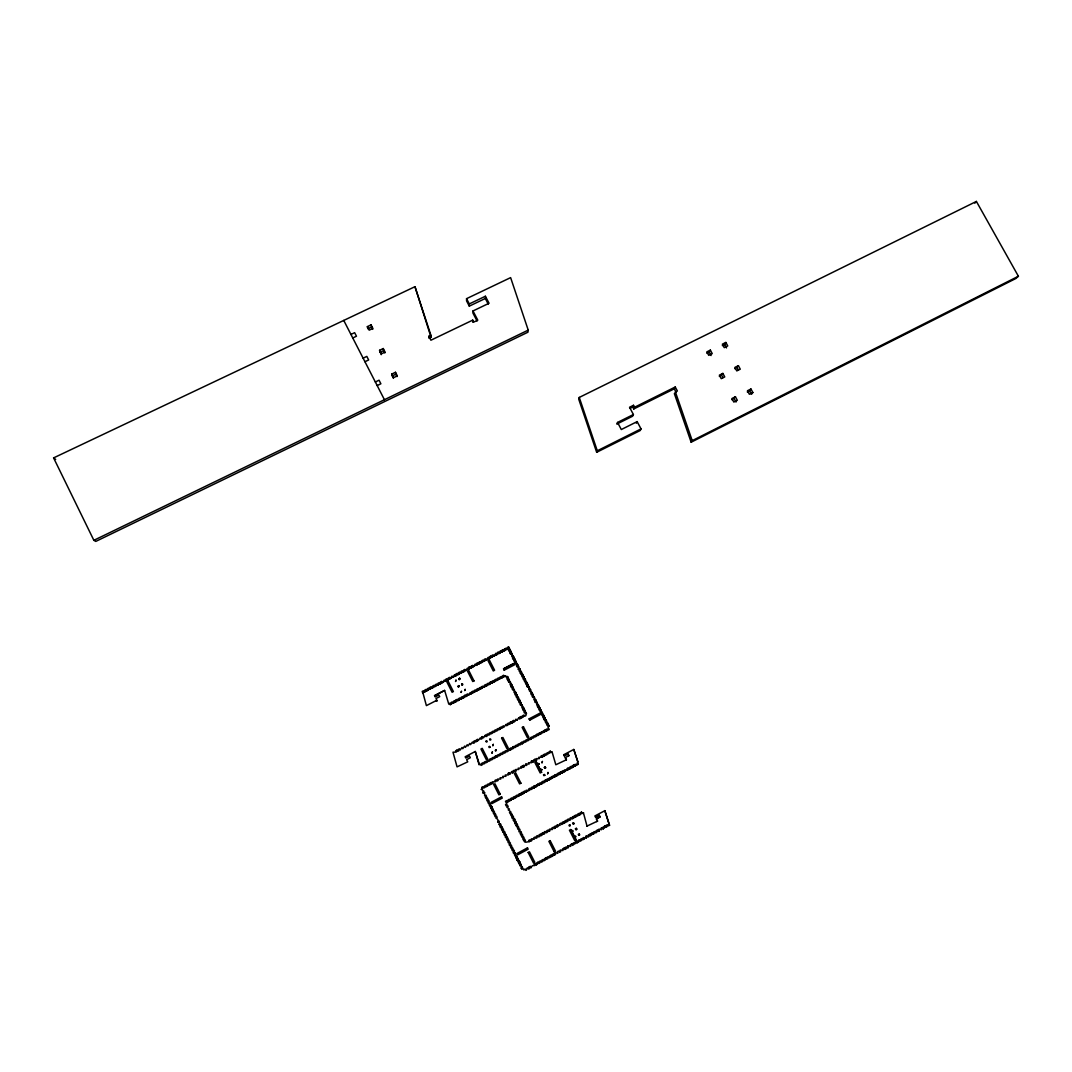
<?xml version="1.0" encoding="UTF-8"?>
<svg xmlns="http://www.w3.org/2000/svg" width="1072" height="1072" viewBox="0 0 1072 1072"><rect width="100%" height="100%" fill="white"/><g stroke="black" fill="none" stroke-linecap="round" stroke-linejoin="round"><path stroke-width="1.5" d="M469.308 303.925L485.388 296.247L485.308 298.485L469.308 306.136L469.308 303.925L466.561 298.659L510.62 277.621L528.228 330.122L527.947 332.199L95.756 541.427L93.867 540.315L53.6 457.891L414.971 286.68L430.904 335.295L431.078 337.372L429.068 338.337L428.867 336.273L430.904 335.295M469.442 668.74L468.799 667.387L469.442 668.74L468.156 669.41L469.442 668.66M469.59 694.589L468.303 695.246L470.219 692.566L470.876 693.919L472.162 693.182L470.876 693.919M472.725 322.257L472.739 320.126L430.904 340.213L428.867 336.273M485.388 296.247L489.06 303.255L472.993 310.96L472.966 313.131L477.067 320.97M470.085 666.811L468.799 667.467M470.729 668.084L472.015 667.333L471.372 666.06L472.015 667.414L470.729 668.084L470.085 666.717M475.874 665.35L477.161 664.68L475.874 665.431L475.218 664.064L473.301 666.757L474.588 666.007M473.449 692.579L474.749 691.842L473.449 692.579L472.806 691.226L471.519 691.963L472.162 693.249M481.02 662.697C483.673 662.67 479.988 661.357 479.063 662.161L479.72 663.447L478.434 664.104L479.733 663.354M476.035 691.239L477.321 690.515L476.035 691.239L475.378 689.899L474.092 690.623L474.749 691.909M479.894 689.175L478.608 689.912L480.537 687.219L481.181 688.572C484.021 688.773 480.551 684.767 482.467 687.902L481.181 688.572M479.238 687.956L479.894 689.242M484.866 660.714L483.566 661.464L484.866 660.714L484.209 659.427L485.495 658.771L486.139 660.138L488.055 657.444L488.698 658.811C491.539 658.999 488.068 655.019 489.971 658.154L488.711 658.717M486.139 660.138L487.425 659.387M499.793 677.236L500.423 678.589L499.15 679.246L498.52 677.893L497.207 678.643L497.864 679.916L496.577 680.586L495.947 679.233L494.648 679.97L495.304 681.243L494.018 681.913L493.388 680.559L492.075 681.296L492.731 682.583L491.458 683.239L490.815 681.886L489.529 682.556L490.172 683.909L488.886 684.579L488.242 683.226L486.943 683.963L487.599 685.236L486.313 685.906L485.683 684.552L484.383 685.289C485.844 688.961 482.923 684.995 481.81 686.629M489.341 660.084L488.068 660.754L493.294 670.965L494.594 670.228L489.368 660.004M609.539 825.333L604.809 810.62L609.539 825.333L608.132 825.963L607.462 824.663L606.189 825.346L606.98 826.713L605.586 827.343L604.916 826.043L605.586 827.343M490.601 656.211L489.328 656.881M496.403 654.764C499.445 652.888 495.478 656.399 495.746 653.478L493.817 656.171L493.187 654.804L491.901 655.461L492.53 656.828L491.257 657.498L490.628 656.131M456.9 750.159L455.587 750.829L456.257 752.142L452.987 752.196L457.061 766.869L467.727 761.844L466.642 759.673L470.313 757.743L469.482 756.082L465.797 758.025L465.168 756.778L475.285 751.472L479.077 764.792L480.39 764.108L481.047 765.408L482.346 764.725L481.676 763.425L482.976 762.741L483.646 764.041L484.933 763.358L484.263 762.058L485.576 761.375L486.232 762.674L487.532 761.991L486.849 760.705L488.162 760.021L488.819 761.321L490.118 760.638L489.435 759.338L490.748 758.654L491.405 759.954L492.705 759.271L492.021 757.984L493.334 757.288L493.991 758.587L495.291 757.904L494.607 756.618L495.921 755.934L496.577 757.234L497.877 756.551L497.194 755.264L498.507 754.567L499.163 755.867L500.45 755.184L499.766 753.897L501.093 753.214L501.75 754.514L503.036 753.83L502.353 752.544L503.666 751.847L504.322 753.147L505.622 752.464L504.925 751.191L506.252 750.494L506.909 751.794L508.195 751.11L507.498 749.824L508.825 749.14L509.481 750.427L510.768 749.757L510.111 748.457L511.398 747.787L512.068 749.073L513.354 748.39L512.684 747.104L513.984 746.42L514.64 747.72L515.927 747.037L515.23 745.764L516.557 745.067L517.213 746.367L518.5 745.683L517.803 744.41L519.129 743.713L519.786 745.013L521.072 744.33L520.362 743.057L521.702 742.36L522.359 743.646L521.702 742.36M486.313 685.906L487.613 685.169M493.817 656.171L495.117 655.421M495.746 653.478L496.376 654.845M488.886 684.579L490.185 683.842M508.53 646.885L509.79 649.538L508.53 646.885L507.217 647.649L507.873 648.922L506.587 649.578L505.971 648.212L504.657 648.962L505.314 650.235L504.041 650.892L503.411 649.525L502.111 650.275C504.282 654.282 497.944 648.734 500.209 652.875L498.936 653.531C498.976 651.039 495.679 652.861 497.649 654.188M498.936 653.531L498.306 652.165M502.111 650.275L502.768 651.548M634.544 407.253L675.253 387.005L677.33 390.918L674.382 393.679L691.145 442.2L1015.854 278.506L1018.4 276.241L976.391 201.429L579.269 397.431L578.733 399.186L596.662 452.29L640.198 430.529L641.016 428.907L637.157 421.618L621.304 429.537L617.552 422.435L633.405 414.529L629.545 407.253L633.498 405.296L634.544 407.253L633.753 408.968L632.721 407.012L633.498 405.296M494.018 681.913L495.318 681.176M504.041 650.892L505.341 650.141M504.657 648.962L505.314 650.235M506.587 649.578L507.9 648.815M496.577 680.586L497.89 679.849M583.141 813.447L583.396 812.71L587.041 826.177M499.15 679.246L501.08 676.566L501.709 677.919L502.982 677.263L502.339 675.976L503.639 675.239L504.269 676.593L505.542 675.936L506.198 677.209C507.646 674.569 508.892 679.903 507.485 676.539M510.486 650.704L511.103 652.084L509.83 652.741L511.143 651.977L510.486 650.704L509.173 651.468L508.517 650.195L509.83 649.431M504.215 670.161L503.585 668.794L513.81 663.501L514.426 664.868L504.215 670.161L503.585 668.794L513.81 663.501M509.857 652.647L510.513 653.92M501.709 677.919L503.009 677.182M512.443 654.536L511.786 653.25L511.786 656.56L513.099 655.809L513.756 657.082L512.443 657.833L513.086 659.106M504.269 676.593L505.582 675.856M513.099 655.809L513.756 657.082M596.662 452.29L597.292 450.789L579.269 397.431M514.413 658.355L515.016 659.722L514.413 658.355L513.126 659.012M617.552 422.435L616.842 424.07L632.614 416.217L633.405 414.529M513.783 660.285L514.399 661.652C515.712 659.414 517.508 663.045 515.056 662.925M507.512 679.769C508.919 677.115 510.218 682.462 508.785 679.099L507.512 679.769L506.855 678.482L508.168 677.745M517.026 663.461L517.642 664.814L517.026 663.461L515.712 664.198L515.096 662.844L516.369 662.174M509.481 680.305L508.168 681.042L508.852 682.248M636.353 423.266L637.157 421.618M517.682 664.734L516.356 665.471L517.052 666.663M510.795 682.864L510.138 681.591L510.125 684.887L511.438 684.15L512.094 685.423L510.781 686.16L512.068 685.49L511.411 684.217M518.982 667.28L518.339 666.007L518.325 669.303C519.799 666.784 521.005 671.93 519.598 668.647M518.325 669.303L519.639 668.566M633.753 408.968L674.261 388.814L675.253 387.005M510.821 686.093L511.478 687.38M520.295 669.839L518.982 670.576L519.639 671.849C520.952 669.638 522.734 673.243 520.282 673.136M512.724 686.777L513.367 688.05L512.724 686.777L511.438 687.447M486.045 736.504L485.388 735.218L486.031 736.531L487.331 735.834C485.268 734.561 488.778 732.685 488.618 735.178L489.917 734.481L489.261 733.194L490.547 732.511L491.19 733.824L492.504 733.127L491.847 731.841L493.133 731.158L493.763 732.484L495.076 731.774L494.42 730.488L495.706 729.804L496.349 731.131L497.663 730.421L497.006 729.134L498.292 728.464L498.922 729.777L500.235 729.081L499.579 727.781L500.209 729.107M706.89 353.237L709.208 352.085L710.361 350.115L712.237 353.613L708.739 355.341L706.863 351.857L710.361 350.115M521.608 672.385L520.335 673.055L520.938 674.409L522.265 673.672L522.922 674.945L521.595 675.682L522.252 676.968L523.578 676.218L524.181 677.571L523.578 676.218M513.408 687.996L512.094 688.72L512.751 690.006L514.064 689.269L514.064 692.566L515.377 691.829L516.034 693.115L514.721 693.839L515.377 695.125L516.691 694.401L517.347 695.688L516.021 696.411L516.677 697.684L518.004 696.961L518.66 698.247L517.334 698.971L517.99 700.257L519.317 699.534L519.974 700.807L518.647 701.53L519.304 702.817C520.778 700.204 521.997 705.523 520.59 702.147M522.868 675.025L522.211 673.739M722.34 345.586L724.645 344.434L725.865 342.437L727.741 345.921L724.257 347.65L722.381 344.166L725.865 342.437M514.681 690.623L514.024 689.336M524.235 677.504L522.908 678.241L523.565 679.514L524.891 678.777L525.494 680.13L524.891 678.777M719.352 376.433L722.876 373.418L724.752 376.915L721.255 378.657L719.379 375.16L722.876 373.418M515.994 693.182L515.337 691.896M734.789 368.728L738.394 365.686L740.27 369.17L736.786 370.912L734.896 367.415L738.394 365.686M516.691 694.401L517.307 695.741M691.145 442.2L692.217 440.659L1018.4 276.241M526.151 681.403L526.808 682.69L526.151 681.403L524.878 682.073L524.262 680.72L525.548 680.063M731.841 399.695L735.432 396.787L737.322 400.298L733.824 402.054L731.935 398.543L735.432 396.787M526.848 682.609L525.535 683.346L526.178 684.633L527.504 683.896L528.161 685.169L526.834 685.906M528.121 685.236L527.464 683.963M749.609 390.784L750.949 389.002L752.839 392.499L751.485 394.268L749.609 390.784L747.291 391.95M518.62 698.301L517.964 697.028M526.888 685.839L527.545 687.125M529.474 687.728L528.818 686.455L528.804 689.738C530.278 687.112 531.498 692.445 530.091 689.082M519.317 699.534L519.974 700.807M531.39 691.641L532.047 692.914L529.461 691.025L530.787 690.288M499.552 727.821L500.865 727.111L501.495 728.437L503.438 725.757L504.068 727.084L506.011 724.417L506.641 725.731L507.927 725.061L507.27 723.774L508.584 723.064L509.213 724.391L510.5 723.721L509.87 722.394L511.156 721.724L511.773 723.037L511.156 721.724M974.837 203.157L976.391 201.429M532.771 694.133L533.36 695.473L532.771 694.133L531.431 694.857L530.774 693.584L532.101 692.86M524.53 709.852C525.937 713.188 524.717 708.002 523.243 710.522L522.64 709.182L523.913 708.512L523.257 707.225L521.93 707.949L521.943 704.666L520.617 705.389L519.96 704.103L521.287 703.379M502.781 727.754L502.152 726.441M523.257 707.225L523.913 708.512M534.74 697.979L534.084 696.693L534.057 699.989C535.544 697.363 536.764 702.683 535.343 699.319M513.059 722.367L512.443 721.041L513.729 720.371L514.386 721.657M518.821 717.731L519.478 719.017L520.804 718.294L520.148 717.007L521.421 716.337L522.037 717.664L523.364 716.954L522.707 715.667L523.994 714.997L524.597 716.324L525.923 715.614L525.896 712.371L524.57 713.081L523.913 711.795L525.24 711.084M536.054 700.539L534.714 701.262L535.437 702.495M520.094 717.047L520.804 718.294M535.37 702.549L536.71 701.825L536.697 705.108L538.023 704.384L538.68 705.671L537.353 706.394L538.01 707.667C539.497 705.068 540.703 710.374 539.283 707.011M514.346 721.697C516.195 721.536 514.868 717.074 516.945 720.317M525.896 712.371L526.553 713.657M537.313 703.165L536.657 701.879M538.023 704.384L538.68 705.671M540.663 709.517L541.253 710.857L540.663 709.517L539.323 710.24L538.667 708.954L540.007 708.244M529.139 718.843L529.849 720.089L540.074 714.716L539.417 713.429L529.139 718.843L529.796 720.129M541.32 710.803L539.98 711.527L540.703 712.759M541.976 712.089L542.566 713.416L541.976 712.089L540.636 712.8M523.417 726.736L528.737 737.013L527.411 737.71L522.144 727.406L523.471 726.695M543.29 714.662L543.893 715.989L543.29 714.662L541.95 715.372L541.36 714.046L542.633 713.376M543.96 715.949L542.606 716.659L543.276 717.945L544.616 717.235L545.273 718.508L543.933 719.218M545.206 718.548L544.549 717.275M544 719.191L544.656 720.464M546.586 721.081L545.929 719.794L546.519 721.121L545.246 721.791L545.903 723.077L547.256 722.367L547.913 723.654L546.573 724.364L547.296 725.61L548.569 724.94L549.226 726.226L547.886 726.937L549.279 729.483L547.926 730.179L547.269 728.893L545.996 729.563L546.653 730.849L545.996 729.563M525.092 869.258L523.793 869.955L523.082 868.548L521.823 869.338L521.113 867.931L522.466 867.315C522.426 865.318 517.736 866.859 521.086 864.595L520.416 863.282L519.156 864.072L518.446 862.665L519.746 861.968L518.446 862.665M519.826 865.385L521.126 864.689M575.155 837.245L574.646 836.348L575.557 835.972L575.155 837.245L575.972 836.803M579.188 834.016L578.277 834.391L578.8 835.289L579.617 834.847C578.424 832.756 580.408 835.557 578.8 835.289M521.166 868.025L522.466 867.315M554.17 851.771L555.524 851.155L550.124 840.595M576.146 840.019L574.78 840.649L569.433 830.197L570.813 829.554L576.146 840.019L570.813 829.554M528.992 867.154L530.292 866.444M536.094 864.876L537.447 864.26L536.724 862.853L538.077 862.25M538.023 862.156C537.863 864.689 541.414 862.92 539.31 861.459L540.677 860.843L541.347 862.156L542.633 861.459L541.909 860.066L543.263 859.449L543.933 860.762L545.233 860.066L544.496 858.659L545.849 858.042M551.035 855.255L551.691 856.568L551.035 855.255L549.668 855.871L550.405 857.265L549.038 857.881L548.368 856.568L547.082 857.265L547.819 858.659L546.519 859.355L545.782 857.962M551.624 856.488L552.991 855.871L552.254 854.478L553.608 853.861L554.278 855.175L555.577 854.478L554.827 853.084C556.033 851.597 558.968 855.51 557.413 851.691L558.78 851.061L559.45 852.374L560.736 851.677L559.986 850.297C561.192 848.81 564.127 852.709 562.572 848.903L563.939 848.287M563.859 848.207C563.751 850.712 567.235 848.984 565.145 847.51L566.525 846.893C566.391 849.332 569.808 847.51 567.718 846.116C568.91 844.629 571.872 848.542 570.304 844.736L571.671 844.106M576.816 841.332L577.486 842.632L576.816 841.332L575.436 841.949L576.2 843.329L572.877 843.342L573.627 844.723L572.341 845.419L571.59 844.039M577.393 842.565L578.773 841.935L578.009 840.569L579.389 839.939M579.295 839.872L580.059 841.252L581.346 840.555L580.582 839.175L581.962 838.545L582.632 839.858L583.918 839.162C582.418 835.369 585.245 839.269 586.478 837.781L585.821 836.468M586.478 837.781L585.714 836.415C587.764 834.096 587 838.706 589.051 836.388L588.273 835.021L589.667 834.391L590.337 835.704L591.61 835.008L590.94 833.694M590.846 833.641L592.226 833.011L592.896 834.311L592.226 833.011M592.789 834.257L594.183 833.627L593.406 832.261C595.456 829.942 594.692 834.552 596.742 832.234L595.965 830.88L597.359 830.237M602.477 827.477L603.147 828.777L602.477 827.477L601.084 828.107C602.705 831.899 599.69 827.986 598.524 829.487L599.302 830.854L597.908 831.483L597.238 830.184M605.037 826.097L603.63 826.726L604.42 828.093L603.027 828.723M530.908 867.677C532.65 865.412 531.739 865.573 534.794 865.573L534.137 864.26L535.491 863.643L536.161 864.957M507.766 838.317L506.507 839.081L507.163 840.394L508.436 839.631L509.133 841.011L507.833 841.708L508.503 843.021L509.763 842.257C512.175 844.173 507.418 843.718 509.83 845.647L511.089 844.87L511.8 846.264L510.5 846.96L511.156 848.274L512.429 847.496L513.126 848.89L511.786 849.52L512.496 850.9L513.796 850.203M530.667 841.145L529.943 839.765L528.657 840.461L529.367 841.842C527.679 841.198 525.307 843.409 524.101 841.239L525.441 840.609L524.731 839.229L523.431 839.925M530.613 841.078L531.967 840.448L531.243 839.068C532.422 837.594 535.357 841.466 533.829 837.674L535.183 837.044L535.839 838.358L537.139 837.661L536.415 836.294C538.412 833.976 537.715 838.585 539.725 836.267L539.002 834.9L540.355 834.271L541.012 835.57L540.355 834.271M540.958 835.517L542.311 834.887L541.574 833.507L542.941 832.877C542.821 835.41 546.358 833.4 544.161 832.127C546.171 829.808 545.474 834.431 547.47 832.1L546.747 830.733L548.1 830.103L548.77 831.416M548.703 831.349L550.057 830.72L549.32 829.353C550.499 827.865 553.46 831.738 551.906 827.973L553.259 827.329L553.929 828.643L555.216 827.946L554.479 826.592L555.832 825.949L556.502 827.249L557.788 826.566L557.132 825.252C558.204 823.698 561.219 827.584 559.624 823.819L560.911 823.135L561.661 824.489L562.947 823.792L562.197 822.438L563.564 821.795L564.234 823.108L563.564 821.795M566.807 821.728L566.137 820.415L564.77 821.058L565.52 822.412L564.153 823.055M566.137 820.415L566.713 821.675L568.093 821.031L567.343 819.678C569.353 817.346 568.642 821.983 570.652 819.651L569.902 818.298C571.912 815.966 571.215 820.603 573.225 818.271L572.555 816.971L573.748 816.234L574.512 817.574M574.418 817.534L575.798 816.891L575.034 815.537L576.414 814.894L577.084 816.207L578.357 815.511L577.594 814.171L578.974 813.514L579.644 814.827L578.974 813.514M579.55 814.774L580.93 814.13L580.166 812.79L581.547 812.147L582.203 813.447L581.547 812.147M582.109 813.407L583.49 812.75M513.756 850.136C516.181 852.066 511.398 851.597 513.823 853.54L515.123 852.83M569.875 824.864L568.964 825.252L569.473 826.137L570.304 825.695L569.781 824.81M573.52 822.907L572.609 823.296L573.118 824.18L573.935 823.738L573.426 822.854L573.935 823.738M515.083 852.763L515.793 854.156L514.453 854.773L515.163 856.166L516.423 855.389L517.119 856.783L515.82 857.479L517.119 856.783M595.603 817.266L599.114 815.269L599.972 816.931L596.34 818.874L600.079 816.971L599.221 815.31L595.603 817.266L594.853 815.98L604.93 810.66M515.779 857.399L516.49 858.793L517.749 858.015L518.459 859.409L517.16 860.119L518.459 859.409M528.134 852.428L529.474 851.811L534.821 862.33L533.521 863.027L528.188 852.508M550.191 840.662L548.891 841.359L554.237 851.851M575.959 829.728L575.436 828.844L576.267 828.401L576.776 829.286C574.525 830.197 577.982 829.286 576.267 828.401M576.347 828.455L575.436 828.844M573.051 831.189L572.314 831.698L572.716 830.411L571.885 830.854L572.314 831.698M517.119 860.025L517.83 861.432L519.129 860.736M586.933 826.123L597.56 821.098L596.34 818.874M504.483 831.818C501.334 833.802 505.381 830.157 505.14 833.132L503.84 833.828L504.51 835.142L505.81 834.445M516.168 825.574L517.454 824.877C517.294 821.768 514.962 826.003 514.801 822.894L516.128 822.251L514.841 822.948M504.483 835.075L505.783 834.378C508.182 836.294 503.425 835.838 505.837 837.768L507.136 837.071M517.454 828.133C520.148 825.48 515.552 831.081 519.451 828.803L520.121 830.117L518.781 830.746C518.995 833.909 521.314 829.607 521.448 832.73L520.108 833.373L520.818 834.74M520.778 834.686L522.118 834.043L522.788 835.356L521.434 835.986L522.144 837.366L523.444 836.669L524.114 837.982L522.774 838.612L523.484 839.992M490.561 807.591L491.86 806.894L490.561 807.591L491.244 808.931L492.517 808.208L493.2 809.548L491.887 810.204L492.571 811.544L493.844 810.821L494.527 812.161L493.227 812.857L493.897 814.171L495.17 813.434L495.854 814.787L494.527 815.43L495.21 816.784L496.497 816.047L497.18 817.4L495.88 818.097C498.4 819.772 497.837 819.035 497.864 822.023L499.163 821.326L499.19 824.649L500.49 823.953L501.16 825.266L499.86 825.949C499.632 828.897 503.626 825.199 500.49 827.209M522.292 792.369L522.948 793.682L524.235 792.985L522.989 793.695L522.332 792.396L520.992 793.066L521.702 794.392L520.416 795.076L519.746 793.776L518.419 794.432L519.116 795.759L517.83 796.456L517.119 795.116L515.833 795.813L516.53 797.139L515.243 797.823L514.533 796.496L513.247 797.179L513.944 798.519L512.657 799.203L511.947 797.863L510.661 798.56L511.357 799.886L510.071 800.583L509.361 799.243L508.074 799.926L508.771 801.266L507.471 801.963L506.775 800.623L505.488 801.307L506.842 803.946L505.515 804.603L506.172 805.916L507.471 805.219L508.168 806.559L506.842 807.216L509.495 809.172L508.168 809.829L510.821 811.785L509.495 812.442L510.192 813.795L511.478 813.099L511.518 816.408L512.778 815.671L513.475 817.025L512.175 817.708C512.336 820.737 514.654 816.542 514.801 819.638L513.461 820.281L514.801 819.638M499.137 821.286L497.864 822.023M510.848 815.095L512.148 814.412M499.163 824.596L500.463 823.899M512.175 817.708L513.475 817.025M502.46 827.825L501.16 828.522L501.857 829.889L503.157 829.192L503.813 830.505L502.513 831.202L503.183 832.515M503.116 829.138L501.857 829.889M544.764 768.235L545.648 767.807L545.219 766.976L544.335 767.418L544.764 768.235L544.402 767.418M565.225 757.623L566.405 759.767L565.225 757.623L568.924 755.693L568.08 754.045L564.381 755.974L563.738 754.742L573.775 749.449L577.848 761.844L573.775 749.449M566.405 759.767L555.819 764.765L552.147 752.182M484.598 792.57L483.284 793.226L484.584 792.543L484.624 795.866L485.911 795.143L486.581 796.483L485.281 797.166L485.951 798.479L487.224 797.756L487.907 799.096L486.608 799.779L487.264 801.092L488.564 800.395M541.548 772.282L540.194 772.966L534.901 762.594L536.241 761.924L541.548 772.282L536.241 761.924M543.584 774.855L544.831 775.257L543.946 775.672L543.517 774.855L544.402 774.426L544.831 775.257M491.217 805.621L489.917 806.318L489.234 804.978L490.534 804.281L489.877 802.982L488.591 803.705L487.921 802.365L489.207 801.668L488.551 800.369M526.821 791.618C523.471 793.079 528.67 791.779 526.151 790.319L529.447 790.265L528.161 790.962M531.967 788.871C528.63 790.332 533.816 789.032 531.31 787.572L532.65 786.915L533.32 788.215L534.606 787.531L533.883 786.205L535.223 785.548L535.893 786.848L537.809 784.168M539.698 784.771C536.362 786.218 541.548 784.918 539.028 783.471L540.382 782.801L541.038 784.101L542.325 783.418L541.601 782.104L542.955 781.434C542.821 783.927 546.345 781.984 544.174 780.738L545.514 780.068L546.184 781.367L547.47 780.684L546.733 779.371L548.087 778.701L548.757 780.001L550.03 779.317L549.306 778.004L550.66 777.334L551.316 778.634L552.603 777.95L551.946 776.651L553.219 775.967L553.889 777.267L555.175 776.584L554.505 775.284L555.792 774.614L556.448 775.9L557.735 775.217L556.998 773.917L558.351 773.247C558.217 775.739 561.755 773.796 559.557 772.55L560.911 771.88L561.581 773.18L562.854 772.497L562.117 771.197L563.47 770.527L564.14 771.813L565.426 771.13L564.676 769.83L567.986 769.776L567.316 768.477M567.235 768.477L568.589 767.793L569.259 769.093L570.532 768.41L569.781 767.11L571.148 766.44L571.818 767.726L573.091 767.056L572.341 765.756L573.708 765.086L574.378 766.373L575.651 765.689L574.9 764.403L578.197 764.336L577.446 763.05L578.197 764.336M577.446 763.05L577.754 761.844M508.771 801.266L507.471 801.963M511.357 799.886L510.071 800.583M513.944 798.519L512.657 799.203M515.203 797.796L516.53 797.139M519.116 795.759L517.83 796.456M533.32 788.215L534.553 787.505M541.038 784.101L542.325 783.418M544.831 782.037L543.544 782.721L542.955 781.434M545.514 780.068L546.117 781.354L547.403 780.671M548.757 780.001L550.03 779.317M556.448 775.9L557.735 775.217M560.214 773.85L558.941 774.533L558.351 773.247M560.911 771.88L561.5 773.167L562.773 772.483M564.14 771.813L565.426 771.13M566.699 770.46L567.986 769.776M570.451 768.41L569.259 769.093M571.148 766.44L571.724 767.726L573.011 767.056M576.924 765.019L578.103 764.336M491.901 810.244L493.2 809.548M481.958 787.344L483.244 786.647L483.914 787.96L485.214 787.277L484.544 785.95L485.857 785.28L486.514 786.593M491.043 782.547L489.73 783.217L490.4 784.53L489.087 785.2L488.43 783.9L487.13 784.583L487.814 785.91L486.5 786.567M491.686 783.833L492.999 783.163L492.316 781.836L495.586 781.783L494.902 780.47L496.202 779.786L496.885 781.099L498.185 780.416L497.502 779.103L500.771 779.049L500.088 777.736L503.358 777.682L502.661 776.369L505.944 776.302L505.247 775.002L508.53 774.935L507.833 773.636C509.321 771.13 510.527 776.356 509.12 772.952M535.585 760.624L534.928 759.324L533.588 760.008C535.732 761.227 532.154 763.184 532.355 760.691L531.015 761.375L531.725 762.661L528.442 762.728L529.153 764.028L525.87 764.095L526.58 765.381L523.297 765.448L524.007 766.748L522.721 767.431L522.064 766.132L520.724 766.815L521.434 768.115L518.151 768.182L518.848 769.482L515.578 769.535L516.275 770.848L514.989 771.518L514.319 770.232L512.992 770.902C515.109 772.135 511.572 774.078 511.746 771.585L509.79 774.252M534.928 759.324L535.531 760.624L536.871 759.941L536.147 758.654L539.43 758.587L538.72 757.301L542.003 757.221L541.347 755.934L542.566 755.264L543.29 756.551L544.563 755.867L543.906 754.581L545.125 753.911L545.782 755.197L547.135 754.514L546.398 753.227L549.695 753.16L548.958 751.874L550.311 751.191L550.981 752.477L552.013 751.928M481.315 789.34L482.601 788.63L481.944 787.33M539.189 764.229L537.889 763.84L539.189 764.229L538.774 763.398M522.305 743.673L523.645 742.976L522.935 741.703L524.262 741.007L524.932 742.293L526.205 741.623L525.508 740.35L526.834 739.653L527.491 740.94L528.777 740.27L528.067 738.997L529.407 738.3L530.064 739.6L531.35 738.916L530.68 737.63L531.967 736.946L532.623 738.246L533.91 737.563L533.199 736.303L534.526 735.606L535.196 736.893L536.469 736.223L535.759 734.95L537.099 734.253C536.938 736.705 540.476 734.843 538.318 733.61L539.658 732.9L540.315 734.186L539.658 732.9M543.437 730.916L544.161 732.176L543.437 730.916L544.777 730.206M540.261 734.213L541.601 733.516L540.878 732.256L544.161 732.176M546.72 730.823L545.367 731.519L544.71 730.233M485.978 741.275L486.822 740.819L487.224 741.663L486.393 742.105L485.991 741.248M490.038 747.157L489.194 747.599L488.792 746.755L489.623 746.326L490.025 747.171M544.589 720.505L545.929 719.794M533.427 695.42L532.087 696.143L532.744 697.416L534.084 696.693M481.502 737.268L482.802 736.571L483.445 737.884L485.388 735.218M518.861 717.691L516.905 720.357M474.4 742.615L473.1 743.311L472.457 741.998L470.514 744.665L469.858 743.352L467.928 746.018L467.271 744.705L465.328 747.372L464.672 746.072L462.742 748.738L462.072 747.425L460.143 750.078L459.486 748.792L458.186 749.462L458.843 750.775L457.543 751.445L456.886 750.145M477 741.248L475.7 741.945L475.043 740.631L473.744 741.328L474.4 742.628M511.773 723.037L513.099 722.34M523.565 679.514L524.838 678.857M527.491 687.179L528.818 686.455M461.134 692.418L461.536 691.105L461.134 692.351M464.792 690.515L465.194 689.216L464.792 690.462M517.012 666.757L518.339 666.007M448.672 703.755L449.543 703.286L450.213 704.626L451.5 703.915L450.213 704.626M456.029 699.989L457.315 699.266L457.972 700.606L459.258 699.882L457.972 700.606M465.717 696.532C468.812 694.616 464.806 698.14 465.06 695.246L463.774 695.969L464.431 697.256L463.144 697.926L462.474 696.586L461.201 697.309L461.844 698.596L460.558 699.266L459.901 697.926L458.615 698.649L459.272 699.936M483.753 687.179L485.04 686.509M492.758 682.502L491.472 683.172L490.802 681.966M452.799 703.286C455.922 701.289 451.808 704.84 452.129 701.946L450.856 702.669L451.513 703.956M455.386 701.946C458.508 699.949 454.394 703.5 454.729 700.606L453.443 701.329L454.099 702.616M508.825 682.328L510.138 681.591M430.06 687.447L431.333 686.71L432.016 688.063L433.276 687.326L432.016 688.063M447.52 679.983C450.629 678.08 446.622 681.604 446.863 678.697L445.59 679.434L446.247 680.72L444.947 681.39L444.277 680.037L442.361 682.717L443.634 681.98M468.156 669.41L467.513 668.044L465.583 670.737L464.926 669.384L463.64 670.04L464.297 671.407L463.01 672.064L462.354 670.71L461.067 671.367L461.724 672.734L460.437 673.39L459.781 672.037L458.481 672.707L459.151 674.06L457.865 674.73L457.195 673.363L455.908 674.033L456.565 675.387L455.278 676.057L454.622 674.703L452.706 677.383L453.992 676.727M471.358 666.141L472.658 665.39L473.301 666.757M435.942 700.74L426.388 705.617L422.891 692.686M424.19 692.016L425.53 691.413L424.231 692.083L423.534 690.73L422.234 691.4L422.649 692.82M430.676 688.666L429.416 689.403L430.716 688.733L430.033 687.38M434.575 686.656L435.862 685.986M441.074 683.387L439.775 684.057L441.074 683.387L440.391 682.033L441.691 681.363L442.361 682.717M444.934 681.31L446.247 680.72M451.406 678.053L450.119 678.723L452.036 676.03L452.706 677.383M456.565 675.387L455.265 675.976L454.622 674.703M457.851 674.65L459.151 674.06M460.424 673.323L461.724 672.734M463.01 671.983L464.297 671.407M465.583 670.657L466.869 670M491.271 657.404L492.557 656.734M498.949 653.438L500.235 652.781M501.508 652.111L502.795 651.454M428.117 690.073L426.79 690.676L428.117 690.073L427.433 688.72L428.733 688.05L429.416 689.403M437.188 685.397C440.297 683.387 436.17 686.938 436.518 684.043L435.245 684.78L435.902 686.053L434.602 686.723L433.919 685.37L432.659 686.107L433.302 687.393M448.163 681.269L446.89 682.006L452.116 692.271L453.389 691.547L448.19 681.336M459.245 679.608L459.647 678.295L459.245 679.608L460.062 679.192M458.829 678.79L459.647 678.375M510.473 654.014L511.786 653.25M434.522 695.648L444.625 690.422L434.549 695.701L435.178 696.934L438.823 694.978L439.681 696.679L435.982 698.515L437.095 700.726L436.17 701.195L437.095 700.726M458.36 686.951L458.762 685.638L458.36 686.951L459.191 686.536M462.019 685.062L462.421 683.748L462.019 685.062L462.836 684.633M457.945 686.134L458.762 685.638M461.603 684.244L462.421 683.748M513.743 660.379L515.056 659.628M547.913 723.654L547.189 722.407M750.949 389.002L747.465 390.744L749.355 394.255L752.839 392.499M597.292 450.789L641.016 428.907M630.095 408.311L632.721 407.012M93.867 540.315L528.228 330.122M375.347 381.994L379.046 380.198L380.882 383.776L377.183 385.572M391.776 374.074L395.474 372.292L397.31 375.87L393.625 377.639L391.776 374.074L393.37 378.336M392.151 375.964L395.823 374.195L395.474 372.292M363.127 358.169L366.825 356.4L368.647 359.964L364.949 361.733M379.555 350.303L383.24 348.547L385.076 352.098L381.377 353.867L379.555 350.303L381.203 354.671M379.984 352.313L383.655 350.557L383.24 348.547M350.933 334.437L354.631 332.668L356.467 336.219L352.755 337.988M367.361 326.625L371.046 324.87L372.868 328.407L369.183 330.163L367.361 326.625L367.857 328.742L371.515 326.987L371.046 324.87M549.159 726.267L548.502 724.98M537.099 734.253L537.702 735.566M530.627 737.657L531.35 738.916M510.084 748.47L510.768 749.757M513.314 748.403L512.657 747.117M550.244 751.204L550.901 752.49M547.685 752.557L548.341 753.844M543.839 754.581L544.509 755.881M541.28 755.934L541.936 757.234M563.738 754.742L564.381 755.974M532.302 760.691L532.958 761.991M525.87 764.095L526.58 765.381M573.614 765.073L574.284 766.373L575.651 765.689M523.297 765.448L523.953 766.748M545.648 767.807L545.152 766.976M554.438 775.284L555.175 776.584L553.889 777.267M551.866 776.637L552.603 777.95L551.316 778.634M511.746 771.585L512.362 772.885M535.893 786.848L537.179 786.151L536.456 784.838M533.883 786.205L534.606 787.531M597.56 821.098L596.662 821.581M575.034 815.537L575.798 816.891M572.475 816.918L573.131 818.217M521.702 794.392L520.362 795.049L519.706 793.749M583.918 839.162L583.141 837.795M557.051 825.199L557.788 826.566M53.6 457.891L55.664 459.419M555.216 827.946L554.479 826.592M574.15 842.646L574.82 843.959M567.718 846.116L568.482 847.496M542.874 832.823L543.544 834.123M517.454 824.877L516.128 825.52L516.825 826.874L518.124 826.177L518.794 827.49M724.645 344.434L726.508 347.904M737.107 367.575L738.353 369.894M709.208 352.085L711.071 355.556M721.67 375.267L722.917 377.599M734.173 398.529L736.049 402.027M674.261 388.814L675.641 391.401M485.308 298.485L488.229 304.073M472.993 310.96L477.79 320.153L473.757 322.082L472.739 320.126M469.308 306.136L466.575 300.897L466.561 298.659M371.515 326.987L372.734 329.345M383.655 350.557L384.875 352.916M395.823 374.195L397.042 376.567M567.999 754.058L568.843 755.706M343.75 320.421L384.433 399.709M515.672 660.995L516.329 662.268M520.912 671.193L521.568 672.466M598.632 829.554L599.302 830.854M500.838 650.945L501.482 652.218M542.151 731.586L542.821 732.873M589.56 834.338L590.23 835.637M521.903 704.719L522.56 705.992M483.566 661.464L482.923 660.097L481.636 660.848L482.293 662.121M480.35 661.504L481.006 662.777M478.434 664.104L477.79 662.737L476.504 663.488L477.161 664.774M537.742 784.155L538.466 785.468M565.225 847.59L565.895 848.89M530.734 789.582L530.024 788.255L528.737 788.952L529.447 790.265M478.608 689.912L477.951 688.559L476.665 689.296L477.321 690.569M525.575 792.329L524.865 791.002L523.578 791.685L524.288 793.012M553.541 853.781L554.211 855.094M468.303 695.246L467.647 693.906L466.36 694.629L467.003 695.916M465.717 696.586L465.06 695.246M495.894 755.934L496.55 757.234M481.516 737.241L482.159 738.568L480.859 739.238L480.216 737.925L478.286 740.591L477.63 739.278L476.33 739.975L476.986 741.275M450.119 678.723L449.449 677.357L448.176 678.107L448.833 679.38M456.015 699.936L456.685 701.276M516.128 822.251L515.431 820.897L514.171 821.634L513.461 820.281M491.03 782.52L491.7 783.846M439.775 684.057L439.105 682.703L437.832 683.44L438.488 684.727M530.238 866.364L530.962 867.771M528.938 867.06C531.082 868.307 527.585 870.451 527.652 867.757C525.776 867.958 527.25 872.621 525.052 869.164M491.19 805.595L491.874 806.935M501.79 826.512L502.487 827.879M507.11 837.004L507.806 838.384M519.076 860.642L519.786 862.049M481.315 789.314L483.941 791.257L482.641 791.953L483.298 793.253M426.83 690.743L426.133 689.39L424.834 690.06L425.53 691.413M675.373 391.896L692.217 440.659M431.078 337.372L414.971 286.68M475.271 751.472L479.264 763.934M444.625 690.422L448.686 703.795M460.558 699.266L461.844 698.596M463.144 697.926L464.431 697.256M474.038 680.867L472.752 681.524L467.526 671.273L468.812 670.603L474.025 680.934M489.663 739.332L490.065 740.176L490.896 739.72L490.48 738.903L489.636 739.358M501.602 738.179L502.902 737.496L508.168 747.841L506.842 748.537L501.602 738.179M527.478 847.858L517.093 853.446L517.763 854.773L528.148 849.185L527.478 847.858M542.003 769.736L540.77 769.348L542.003 769.736M500.249 794.205L498.922 794.861L493.643 784.449L494.956 783.779L500.249 794.205M520.938 783.217L519.598 783.887L514.319 773.502L515.645 772.818L520.938 783.217M501.575 796.804L491.19 802.325L491.847 803.625L502.232 798.117L501.575 796.804M548.047 772.497L547.645 773.756L548.047 772.497M542.405 761.482L542.017 762.741L542.405 761.482M487.505 758.721L486.192 759.405L480.939 749.02L482.239 748.35L487.505 758.721M493.281 744.397L492.879 745.656L493.281 744.397M492.423 751.834L492.008 753.093L492.423 751.834M496.081 749.904L495.237 750.346L495.679 751.164L496.081 749.904M455.989 680.184L455.573 681.43L455.989 680.184"/></g></svg>
